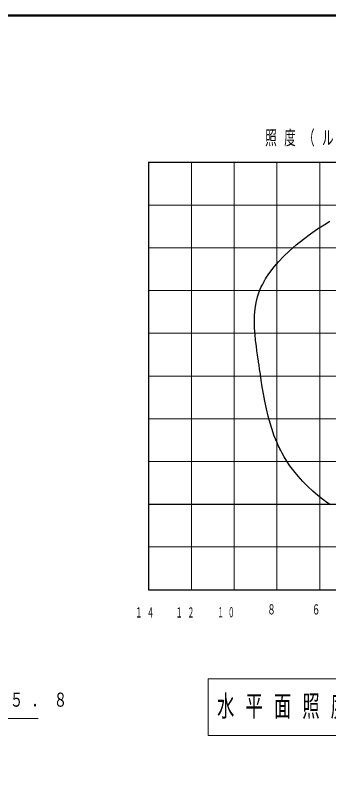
# Model space of a CAD drawing. Units: millimetres on the paper, scale 1:30. Extents: x 895 to 1260, y -33 to 257.
# Drawn here: x 1127.9 to 1176.6, y 136 to 257 of the extents above; entities that cross this region are included whole.
import ezdxf
from ezdxf.enums import TextEntityAlignment as Align

# ---------------------------------------------------------------- set-up
doc = ezdxf.new("R2010")
doc.units = ezdxf.units.MM
for name, color, linetype, lineweight in [('1_30', 7, 'Continuous', 25), ('1_300', 7, 'Continuous', 13), ('NAKAMURA図枠', 7, 'Continuous', 13)]:
    doc.layers.add(name, color=color, linetype=linetype, lineweight=lineweight)
doc.styles.add('ＭＳ ゴシック', font='')
doc.styles.get('ＭＳ ゴシック').set_extended_font_data('MS Gothic')

msp = doc.modelspace()

# ---------------------------------------------------------------- linework, layer by layer
at = {"layer": '1_30', "lineweight": 13}
msp.add_lwpolyline([(1068.397, 135.959), (1079.77, 147.332), (1131.368, 147.332)], dxfattribs=at)
at = {"layer": '1_300', "color": 2, "lineweight": 25}
for p, q in [((1148.597, 234.099), (1148.597, 167.439)), ((1148.597, 234.099), (1241.919, 234.099)), ((1148.597, 167.439), (1241.919, 167.439))]:
    msp.add_line(p, q, dxfattribs=at)
at = {"layer": '1_300', "color": 70}
for p, q in [((1155.263, 234.099), (1155.263, 167.439)), ((1161.929, 234.099), (1161.929, 167.439)), ((1168.595, 234.099), (1168.595, 167.439)), ((1175.261, 234.099), (1175.261, 167.439)), ((1148.597, 227.433), (1241.919, 227.433)), ((1148.597, 220.767), (1241.919, 220.767)), ((1148.597, 214.101), (1241.919, 214.101)), ((1148.597, 207.435), (1241.919, 207.435)), ((1148.597, 200.769), (1241.919, 200.769)), ((1148.597, 194.103), (1241.919, 194.103)), ((1148.597, 187.437), (1241.919, 187.437)), ((1148.597, 174.105), (1241.919, 174.105))]:
    msp.add_line(p, q, dxfattribs=at)
at = {"layer": '1_300', "color": 1, "lineweight": 25}
msp.add_line((1148.597, 180.771), (1241.919, 180.771), dxfattribs=at)
at = {"layer": '1_300'}
for p, q in [((1157.858, 153.511), (1157.858, 144.711)), ((1232.658, 153.511), (1157.858, 153.511)), ((1157.858, 144.711), (1232.658, 144.711))]:
    msp.add_line(p, q, dxfattribs=at)
at = {"layer": '1_300', "color": 4, "lineweight": 25}
msp.add_lwpolyline([(1176.915, 180.674), (1176.345, 181.061), (1175.668, 181.545), (1174.936, 182.115), (1174.162, 182.781), (1173.377, 183.513), (1172.603, 184.298), (1171.872, 185.126), (1171.195, 185.954), (1170.614, 186.76), (1170.109, 187.502), (1169.711, 188.169), (1169.399, 188.717), (1169.184, 189.126), (1169.055, 189.384), (1169.012, 189.459), (1168.969, 189.545), (1168.85, 189.803), (1168.657, 190.233), (1168.41, 190.814), (1168.119, 191.556), (1167.818, 192.437), (1167.517, 193.427), (1167.216, 194.513), (1166.947, 195.663), (1166.7, 196.824), (1166.485, 197.986), (1166.302, 199.104), (1166.141, 200.126), (1166.001, 201.05), (1165.883, 201.835), (1165.797, 202.459), (1165.732, 202.91), (1165.7, 203.19), (1165.678, 203.287), (1165.668, 203.373), (1165.625, 203.652), (1165.56, 204.093), (1165.474, 204.706), (1165.377, 205.437), (1165.27, 206.287), (1165.173, 207.222), (1165.109, 208.222), (1165.076, 209.244), (1165.098, 210.265), (1165.195, 211.265), (1165.356, 212.222), (1165.571, 213.104), (1165.829, 213.889), (1166.098, 214.566), (1166.367, 215.115), (1166.571, 215.513), (1166.711, 215.76), (1166.764, 215.846), (1166.807, 215.921), (1166.969, 216.168), (1167.227, 216.566), (1167.614, 217.115), (1168.141, 217.781), (1168.818, 218.556), (1169.625, 219.416), (1170.56, 220.308), (1171.603, 221.222), (1172.7, 222.104), (1173.818, 222.943), (1174.904, 223.706), (1175.926, 224.373), (1176.84, 224.932)], dxfattribs=at)
at = {"layer": 'NAKAMURA図枠', "lineweight": 50}
msp.add_line((1260, 257), (895, 257), dxfattribs=at)

# ---------------------------------------------------------------- texts
at = {"layer": '1_30', "insert": (1079.874, 149.982), "char_height": 2.199, "attachment_point": 4, "style": 'ＭＳ ゴシック'}
msp.add_mtext('\\T1.63;\\W0.7;制御ボックス：φ２６７．４Ｘ５．８', dxfattribs=at)
at = {"layer": '1_300', "style": 'ＭＳ ゴシック', "width": 0.6}
for s, p in [('８', (1167.07, 163.096)), ('６', (1174.016, 163.096))]:
    msp.add_text(s, height=1.587, dxfattribs=at).set_placement(p, align=Align.BOTTOM_LEFT)
at = {"layer": '1_300', "style": 'ＭＳ ゴシック'}
for s, insert, char_height, attachment_point in [('\\T1.64;\\W0.6;照度（ルクス）：直下照度\u3000約２４ルクス', (1166.758, 237.799), 2.199, 4), ('\\T1.64;\\W0.5;１４', (1146.5, 163.096), 1.587, 7), ('\\T1.64;\\W0.5;１２', (1152.792, 163.096), 1.587, 7), ('\\T1.64;\\W0.45;１０', (1159.328, 163.096), 1.587, 7), ('\\T1.64;\\W0.6;水平面照度分布図\u3000Ｓ＝１／３００', (1159.258, 149.111), 3.299, 4)]:
    msp.add_mtext(s, dxfattribs=dict(at, insert=insert, char_height=char_height, attachment_point=attachment_point))

doc.saveas('drawing.dxf')
